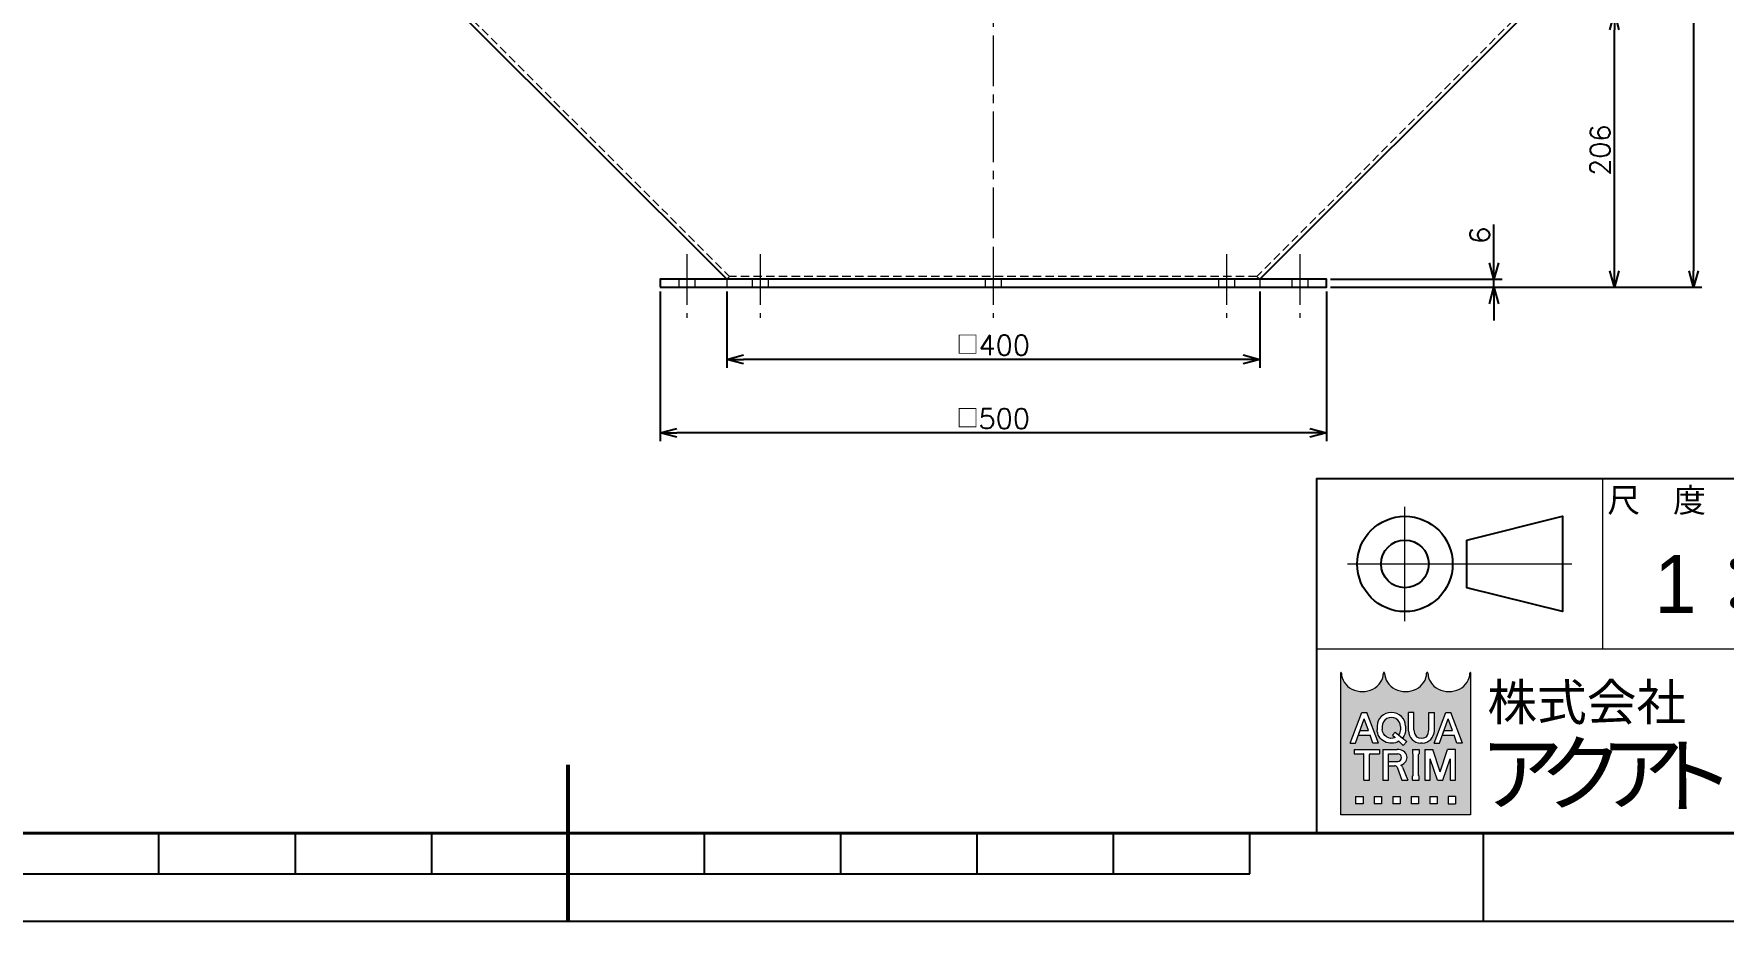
# Model space of a CAD drawing. Header units: millimetres. Extents: x 0 to 13385, y -24 to 3112.
# Drawn here: x 10923 to 12191, y 0 to 667 of the extents above; entities that cross this region are included whole.
import ezdxf
from ezdxf.enums import TextEntityAlignment as Align

# ---------------------------------------------------------------- set-up
doc = ezdxf.new("R2010")
doc.units = ezdxf.units.MM
doc.header["$LTSCALE"] = 2
doc.header["$PDMODE"] = 99
doc.header["$PDSIZE"] = 1
doc.linetypes.add('CENTER2', pattern=[28.575000000000003, 19.05, -3.175, 3.175, -3.175])
doc.linetypes.add('HIDDEN2', pattern=[4.7624999999999975, 3.174999999999999, -1.587499999999999])
for name, color, linetype, lineweight in [('01_外形線', 7, 'Continuous', 25), ('03_かくれ線', 6, 'HIDDEN2', 13), ('04_中心線', 1, 'CENTER2', 9), ('08_DIM', 3, 'Continuous', 13), ('99_図枠', 7, 'Continuous', 40)]:
    doc.layers.add(name, color=color, linetype=linetype, lineweight=lineweight)
doc.styles.add('KSS_TXT', font='txt.shx', dxfattribs={"bigfont": 'extfont2.shx'})
doc.styles.add('MS_G', font='MS Gothic.ttf')
doc.styles.add('表題用', font='MS PGothic.ttf')
doc.dimstyles.new('KSS_DIM', dxfattribs={"dimscale": 5, "dimtxt": 3, "dimasz": 2.5, "dimexe": 1.25, "dimexo": 0.625, "dimtad": 1, "dimdsep": 46, "dimtxsty": 'KSS_TXT', "dimblk": 'OPEN30', "dimcen": 0, "dimazin": 2, "dimtfac": 0.75, "dimtmove": 0, "dimatfit": 3, "dimldrblk": 'OPEN30', "dimfxl": 1.25, "dimtolj": 1, "dimarcsym": 0})

# ---------------------------------------------------------------- blocks, each defined once
blk = doc.blocks.new('_Open30')
at = {"color": 0, "linetype": 'ByBlock', "lineweight": -2}
for p, q in [((-1, 0.26794919), (0, 0)), ((0, 0), (-1, -0.26794919)), ((0, 0), (-1, 0))]:
    blk.add_line(p, q, dxfattribs=at)
blk = doc.blocks.new('*D420')
at = {"layer": '08_DIM', "color": 0, "lineweight": -2, "transparency": 16777216}
for p, q in [((11443.18644313931, 473.016521110314), (11443.18644313931, 415.7675128951487)), ((11843.18644313931, 473.016521110314), (11843.18644313931, 415.7675128951487)), ((11830.68644313931, 422.0175128951487), (11455.68644313931, 422.0175128951487))]:
    blk.add_line(p, q, dxfattribs=at)
at = {"layer": 'Defpoints', "color": 0, "transparency": 16777216}
for p in [(11443.18644313931, 476.141521110314), (11843.18644313931, 476.141521110314), (11443.18644313931, 422.0175128951487)]:
    blk.add_point(p, dxfattribs=at)
at = {"layer": '08_DIM', "color": 0, "lineweight": -2, "transparency": 16777216, "xscale": 12.5, "yscale": 12.5, "zscale": 12.5, "rotation": 180}
blk.add_blockref('_Open30', (11443.18644313931, 422.0175128951487), dxfattribs=at)
at = {"layer": '08_DIM', "color": 0, "lineweight": -2, "transparency": 16777216, "xscale": 12.5, "yscale": 12.5, "zscale": 12.5}
blk.add_blockref('_Open30', (11843.18644313931, 422.0175128951487), dxfattribs=at)
at = {"layer": '08_DIM', "color": 0, "transparency": 16777216, "insert": (11643.18644313931, 432.6425128951487), "char_height": 15, "attachment_point": 5, "style": 'KSS_TXT'}
blk.add_mtext('\\A1;□400', dxfattribs=at)
blk = doc.blocks.new('*D421')
at = {"layer": '08_DIM', "color": 0, "lineweight": -2, "transparency": 16777216}
for p, q in [((11393.18644313931, 473.016521110314), (11393.18644313931, 360.5971798284994)), ((11893.18644313931, 473.016521110314), (11893.18644313931, 360.5971798284994)), ((11880.68644313931, 366.8471798284994), (11405.68644313931, 366.8471798284994))]:
    blk.add_line(p, q, dxfattribs=at)
at = {"layer": 'Defpoints', "color": 0, "transparency": 16777216}
for p in [(11393.18644313931, 476.141521110314), (11893.18644313931, 476.141521110314), (11393.18644313931, 366.8471798284994)]:
    blk.add_point(p, dxfattribs=at)
at = {"layer": '08_DIM', "color": 0, "lineweight": -2, "transparency": 16777216, "xscale": 12.5, "yscale": 12.5, "zscale": 12.5, "rotation": 180}
blk.add_blockref('_Open30', (11393.18644313931, 366.8471798284994), dxfattribs=at)
at = {"layer": '08_DIM', "color": 0, "lineweight": -2, "transparency": 16777216, "xscale": 12.5, "yscale": 12.5, "zscale": 12.5}
blk.add_blockref('_Open30', (11893.18644313931, 366.8471798284994), dxfattribs=at)
at = {"layer": '08_DIM', "color": 0, "transparency": 16777216, "insert": (11643.18644313931, 377.4721798284994), "char_height": 15, "attachment_point": 5, "style": 'KSS_TXT'}
blk.add_mtext('\\A1;□500', dxfattribs=at)
blk = doc.blocks.new('*D422')
at = {"layer": '08_DIM', "color": 0, "lineweight": -2, "transparency": 16777216}
for p, q in [((12018.96066845739, 494.6415211103143), (12018.96066845739, 523.3915211103142)), ((11896.31144313944, 482.1415211103142), (12025.21066845739, 482.1415211103143)), ((12018.96066845739, 476.1415211103143), (12018.96066845739, 482.1415211103143)), ((11896.31144313931, 476.1415211103142), (12025.21066845739, 476.1415211103143)), ((12018.96066845739, 463.6415211103143), (12018.96066845739, 451.1415211103143))]:
    blk.add_line(p, q, dxfattribs=at)
at = {"layer": 'Defpoints', "color": 0, "transparency": 16777216}
for p in [(11893.18644313944, 482.1415211103142), (12018.96066845739, 482.1415211103143), (11893.18644313931, 476.1415211103142)]:
    blk.add_point(p, dxfattribs=at)
at = {"layer": '08_DIM', "color": 0, "lineweight": -2, "transparency": 16777216, "xscale": 12.5, "yscale": 12.5, "zscale": 12.5}
for p, rotation in [((12018.96066845739, 482.1415211103143), 270), ((12018.96066845739, 476.1415211103143), 90)]:
    blk.add_blockref('_Open30', p, dxfattribs=dict(at, rotation=rotation))
at = {"layer": '08_DIM', "color": 0, "transparency": 16777216, "insert": (12008.33566845738, 515.2665211103108), "char_height": 15, "attachment_point": 5, "rotation": 90, "style": 'KSS_TXT'}
blk.add_mtext('\\A1;6', dxfattribs=at)
blk = doc.blocks.new('*D423')
at = {"layer": '08_DIM', "color": 0, "lineweight": -2, "transparency": 16777216}
for p, q in [((12046.31144313691, 682.1415211077822), (12115.56825622479, 682.1415211077822)), ((12109.31825622479, 488.6415211103143), (12109.31825622479, 669.6415211077822)), ((11896.31144313931, 476.1415211103142), (12115.56825622479, 476.1415211103143))]:
    blk.add_line(p, q, dxfattribs=at)
at = {"layer": 'Defpoints', "color": 0, "transparency": 16777216}
for p in [(12043.18644313691, 682.1415211077822), (12109.31825622479, 682.1415211077822), (11893.18644313931, 476.1415211103142)]:
    blk.add_point(p, dxfattribs=at)
at = {"layer": '08_DIM', "color": 0, "lineweight": -2, "transparency": 16777216, "xscale": 12.5, "yscale": 12.5, "zscale": 12.5}
for p, rotation in [((12109.31825622479, 682.1415211077822), 90), ((12109.31825622479, 476.1415211103143), 270)]:
    blk.add_blockref('_Open30', p, dxfattribs=dict(at, rotation=rotation))
at = {"layer": '08_DIM', "color": 0, "transparency": 16777216, "insert": (12098.69325622478, 579.1415211090447), "char_height": 15, "attachment_point": 5, "rotation": 90, "style": 'KSS_TXT'}
blk.add_mtext('\\A1;206', dxfattribs=at)
blk = doc.blocks.new('*D425')
at = {"layer": '08_DIM', "color": 0, "lineweight": -2, "transparency": 16777216}
for p, q in [((12044.0114431371, 1336.1415211103), (12175.06963692139, 1336.1415211103)), ((12168.81963692139, 1323.6415211103), (12168.81963692139, 488.6415211103143)), ((11896.31144313931, 476.1415211103142), (12175.06963692139, 476.1415211103143))]:
    blk.add_line(p, q, dxfattribs=at)
at = {"layer": 'Defpoints', "color": 0, "transparency": 16777216}
for p in [(12040.8864431371, 1336.1415211103), (11893.18644313931, 476.1415211103142), (12168.81963692139, 476.1415211103143)]:
    blk.add_point(p, dxfattribs=at)
at = {"layer": '08_DIM', "color": 0, "lineweight": -2, "transparency": 16777216, "xscale": 12.5, "yscale": 12.5, "zscale": 12.5}
for p, rotation in [((12168.81963692139, 1336.1415211103), 90), ((12168.81963692139, 476.1415211103143), 270)]:
    blk.add_blockref('_Open30', p, dxfattribs=dict(at, rotation=rotation))
at = {"layer": '08_DIM', "color": 0, "transparency": 16777216, "insert": (12158.19463692139, 906.1415211103035), "char_height": 15, "attachment_point": 5, "rotation": 90, "style": 'KSS_TXT'}
blk.add_mtext('\\A1;860', dxfattribs=at)

msp = doc.modelspace()

# ---------------------------------------------------------------- hatches: boundary and pattern name
at = {"layer": '99_図枠', "lineweight": 5}
h = msp.add_hatch(color=256, dxfattribs=at)
h.dxf.hatch_style = 1
edge = h.paths.add_edge_path()
edge.add_arc((12001.33659680099, 186.3964439658187), 0.4634048580241238, 90, 180)
edge.add_ellipse((11985.11742677015, 186.3964439658187), major_axis=(-15.75576517282021, 0), ratio=0.8823529411764706, start_angle=360, end_angle=540, ccw=False)
edge.add_arc((11968.89825673931, 186.3964439658187), 0.4634048580241238, 3.187317984128254, 180.000000000026)
edge.add_ellipse((11952.67908670846, 186.3964439658187), major_axis=(-15.75576517282021, 0), ratio=0.8823529411764706, start_angle=360, end_angle=540, ccw=False)
edge.add_arc((11936.45991667762, 186.3964439658187), 0.4634048580241238, 3.187317984128254, 180)
edge.add_ellipse((11920.24074664677, 186.3964439658187), major_axis=(-15.75576517282021, 0), ratio=0.8823529411764706, start_angle=360, end_angle=540, ccw=False)
edge.add_arc((11904.02157661593, 186.3964439658187), 0.463404858024124, 3.187317984128254, 90)
edge.add_line((11904.02157661593, 186.8598488238457), (11904.02157661593, 79.81332662027201))
edge.add_line((11904.02157661593, 79.81332662027015), (12001.33659680099, 79.81332662027015))
edge.add_line((12001.33659680099, 79.81332662027015), (12001.33659680099, 186.8598488238405))
h.paths.add_polyline_path([(11919.71373541497, 156.8246238338936), (11923.5559221212, 156.8246238338936), (11932.29314050264, 133.7655980986098), (11932.29314050264, 133.6543809326849), (11928.13351996597, 133.6543809326849), (11925.95838360519, 139.7628703889502), (11917.40395490258, 139.7628703889502), (11918.65803950138, 143.284747309933), (11924.70429900639, 143.284747309933), (11921.63482876809, 151.9048168030995), (11915.13613757021, 133.6543809326849), (11910.97651703353, 133.6543809326849), (11910.97651703353, 133.7655980986098)], flags=16)
edge = h.paths.add_edge_path(flags=16)
edge.add_ellipse((11941.96319417112, 146.6297169573611), major_axis=(-10.65831173455485, 0), ratio=0.9565217391304345, start_angle=180, end_angle=360, ccw=False)
edge.add_line((11952.62150590568, 146.6297169573611), (11952.62150590568, 143.8492878092157))
edge.add_ellipse((11941.96319417112, 143.849287809215), major_axis=(-10.65831173455485, 0), ratio=0.9565217391304345, start_angle=142.105255317713, end_angle=180, ccw=False)
edge.add_line((11950.37409882683, 137.5874453000797), (11947.38785135623, 140.0481465395517))
edge.add_ellipse((11941.96319417112, 144.1219463446402), major_axis=(6.796230942010384, 0), ratio=0.9950358206786513, start_angle=-37.0427632869818, end_angle=0)
edge.add_line((11948.75941658148, 144.1216838199861), (11948.75941658148, 146.3570584219359))
edge.add_ellipse((11941.96319417112, 146.357058421936), major_axis=(6.796222410352224, 0), ratio=0.994718262525732, start_angle=360, end_angle=540)
edge.add_line((11935.16697176077, 146.357058421936), (11935.16697176077, 144.1217080176439))
edge.add_ellipse((11941.96319417112, 144.1219463446402), major_axis=(6.796230942010384, 0), ratio=0.9950358206786513, start_angle=-180, end_angle=-65.75794872216291)
edge.add_line((11944.75367466361, 137.9557764301726), (11942.86148848363, 139.7973266691328))
edge.add_line((11942.86148848363, 139.7973266691286), (11944.91412073483, 141.9769362499918))
edge.add_line((11944.91412073482, 141.9769362499957), (11953.49666895189, 134.9048207460259))
edge.add_line((11953.49666895189, 134.9048207460222), (11950.81470207495, 132.0569454399937))
edge.add_line((11950.81470207494, 132.0569454399977), (11947.5928683337, 135.1925611414728))
edge.add_ellipse((11941.96319417112, 143.849287809215), major_axis=(-10.65831173455485, 0), ratio=0.9565217391304345, start_angle=0, end_angle=121.88362473889401, ccw=False)
edge.add_line((11931.30488243657, 143.849287809215), (11931.30488243657, 146.6297169573604))
h.paths.add_polyline_path([(11932.98232564575, 129.0203323524446), (11932.98232564575, 125.7764983462738), (11926.0312527754, 125.7764983462738, 0.4142135623730951), (11925.56784791737, 125.3130934882491), (11925.56784791737, 105.8500894512359), (11921.39720419516, 105.8500894512359), (11921.39720419516, 125.3130934882491, 0.4142135623730951), (11920.93379933713, 125.7764983462738), (11913.98272646677, 125.7764983462738), (11913.98272646677, 129.0203323524446)], flags=16)
edge = h.paths.add_edge_path(flags=16)
edge.add_line((11935.62365804453, 129.0203323524446), (11946.28196977909, 129.0203323524446))
edge.add_ellipse((11946.28196977909, 122.9252055963898), major_axis=(-7.480332470450689, 1.407042982906e-15), ratio=0.8148203011203053, start_angle=111.3869747349855, end_angle=270, ccw=False)
edge.add_arc((11947.42909809447, 114.6649731825536), 3.02983306087426, 22.272952259934925, 58.5531130129101, ccw=False)
edge.add_line((11950.23287151113, 115.8133385445959), (11954.22570710756, 106.0354513944467))
edge.add_line((11954.22570710756, 106.0354513944463), (11954.22570710756, 105.8500894512362))
edge.add_line((11954.22570710756, 105.8500894512359), (11949.73067998473, 105.8500894512359))
edge.add_line((11949.73067998473, 105.8500894512359), (11946.20327220586, 115.6686861465587))
edge.add_arc((11944.48375857061, 114.9764594082431), 1.853619432096512, 21.92829786654815, 90)
edge.add_line((11944.48375857061, 116.830078840335), (11939.93332322416, 116.830078840335))
edge.add_line((11939.93332322416, 116.830078840335), (11939.93332322416, 120.0739128465054))
edge.add_line((11939.93332322416, 120.0739128465058), (11946.83805560872, 120.0739128465058))
edge.add_arc((11946.73863290174, 122.9252055963898), 2.853025625577444, 271.9970571044072, 448.0029428955928)
edge.add_line((11946.83805560872, 125.7764983462738), (11939.79430176675, 125.7764983462738))
edge.add_line((11939.79430176675, 125.7764983462738), (11939.79430176675, 105.850089451237))
edge.add_line((11939.79430176675, 105.8500894512359), (11935.62365804453, 105.8500894512359))
edge.add_line((11935.62365804453, 105.8500894512359), (11935.62365804453, 129.020332352443))
h.paths.add_polyline_path([(11954.76364308746, 156.8246238338936), (11958.93428680968, 156.8246238338936), (11958.93428680968, 143.849287809215, 0.175030561155744), (11960.77412830744, 138.5387454659704, 0.2571496110314638), (11968.2161619045, 138.5387454659704, 0.1750305611562702), (11970.05600340226, 143.8492878092313), (11970.05600340226, 156.8246238338936), (11974.22664712447, 156.8246238338936), (11974.22664712447, 143.010977445265, -0.3793912406243967), (11965.19025239301, 133.6543809326849), (11963.80003781893, 133.6543809326849, -0.3793912406243716), (11954.76364308746, 143.010977445265)], flags=16)
h.paths.add_polyline_path([(11957.73992819298, 129.0203323524446), (11962.83738163125, 129.0203323524446), (11962.83738163125, 125.7764983462738, 0.4142135623730951), (11962.37397677322, 125.3130934882491), (11962.37397677322, 109.5573283154291, 0.4142135623730951), (11962.83738163125, 109.0939234574067), (11962.83738163125, 105.8500894512359), (11957.73992819298, 105.8500894512359), (11957.73992819298, 109.0939234574067, 0.4142135623730951), (11958.203333051, 109.5573283154291), (11958.203333051, 125.3130934882491, 0.4142135623730951), (11957.73992819298, 125.7764983462738)], flags=16)
h.paths.add_polyline_path([(11967.01254097353, 129.0203323524446), (11973.06441812621, 129.0203323524446), (11978.59766242413, 112.1921508103576), (11984.13090672205, 129.0203323524446), (11990.18662431878, 129.0203323524446), (11990.18662431878, 105.8500894512359), (11986.01598059656, 105.8500894512359), (11986.01598059656, 122.0692594820829), (11980.68298428524, 105.8500894512359), (11976.51234056302, 105.8500894512359), (11971.1793442517, 122.0692594820829), (11971.18318469575, 105.8500894512359), (11967.01254097353, 105.8500894512359)], flags=16)
h.paths.add_polyline_path([(11982.72906101178, 156.8246238338936), (11986.57124771799, 156.8246238338936), (11995.30846609944, 133.7655980986098), (11995.30846609944, 133.6543809326849), (11991.14884556277, 133.6543809326849), (11988.97370920199, 139.7628703889502), (11980.41928049939, 139.7628703889502), (11981.67336509818, 143.284747309933), (11987.71962460319, 143.284747309933), (11984.65015436488, 151.9048168030995), (11978.151463167, 133.6543809326849), (11973.99184263032, 133.6543809326849), (11973.99184263032, 133.7655980986098)], flags=16)
h.paths.add_polyline_path([(11915.14329320851, 93.71547236099343), (11920.70415150479, 93.71547236099343), (11920.70415150479, 88.15461406470601), (11915.14329320851, 88.15461406470601)], flags=16)
h.paths.add_polyline_path([(11929.04543894923, 93.71547236099343), (11934.60629724552, 93.71547236099343), (11934.60629724552, 88.15461406470601), (11929.04543894923, 88.15461406470601)], flags=16)
h.paths.add_polyline_path([(11942.94758468995, 93.71547236099343), (11948.50844298624, 93.71547236099343), (11948.50844298624, 88.15461406470601), (11942.94758468995, 88.15461406470601)], flags=16)
h.paths.add_polyline_path([(11956.84973043068, 93.71547236099343), (11962.41058872697, 93.71547236099343), (11962.41058872697, 88.15461406470601), (11956.84973043068, 88.15461406470601)], flags=16)
h.paths.add_polyline_path([(11970.7518761714, 93.71547236099343), (11976.31273446769, 93.71547236099343), (11976.31273446769, 88.15461406470601), (11970.7518761714, 88.15461406470601)], flags=16)
h.paths.add_polyline_path([(11984.65402191212, 93.71547236099343), (11990.21488020841, 93.71547236099343), (11990.21488020841, 88.15461406470601), (11984.65402191212, 88.15461406470601)], flags=16)

# ---------------------------------------------------------------- linework, layer by layer
msp.add_lwpolyline([(11843.18644314199, 482.1415211132489), (11443.18644314192, 482.1415211134454), (11243.18644314445, 682.1415211107824), (11243.18644314445, 1336.141521113378), (12043.18644314445, 1336.141521113378), (12043.18644314445, 682.1415211107824), (11843.18644314199, 482.1415211133799)])
at = {"layer": '01_外形線'}
msp.add_lwpolyline([(11393.18644313823, 476.141521110314), (11893.18644313823, 476.141521110314), (11893.18644313823, 482.141521110314), (11393.18644313823, 482.141521110314)], close=True, dxfattribs=at)
at = {"layer": '03_かくれ線'}
for p, q in [((11246.18644314554, 683.3841617953577), (11445.30776348552, 484.2628414580471)), ((12040.18644313958, 683.3841617931172), (11841.06512279849, 484.2628414569303)), ((11407.18644313823, 482.141521110314), (11407.18644313823, 476.141521110314)), ((11419.18644313823, 482.141521110314), (11419.18644313823, 476.141521110314)), ((11443.18644314205, 482.1415211133144), (11445.30776348614, 484.2628414574286)), ((11443.18644314505, 482.141521110314), (11443.18644314458, 476.141521110314)), ((11841.06512279899, 484.2628414574286), (11445.30776348599, 484.2628414574286)), ((11462.18644313823, 482.141521110314), (11462.18644313823, 476.141521110314)), ((11474.18644313823, 482.141521110314), (11474.18644313823, 476.141521110314)), ((11637.18644313823, 482.141521110314), (11637.18644313823, 476.141521110314)), ((11649.18644313823, 482.141521110314), (11649.18644313823, 476.141521110314)), ((11812.18644313823, 482.1415211103076), (11812.18644313823, 476.1415211103076)), ((11824.18644313823, 482.1415211103076), (11824.18644313823, 476.1415211103076)), ((11843.18644314192, 482.1415211133144), (11841.06512279849, 484.2628414569303)), ((11843.18644314492, 482.141521110314), (11843.18644314445, 476.141521110314)), ((11867.18644313823, 482.1415211103058), (11867.18644313823, 476.1415211103058)), ((11879.18644313823, 482.1415211103058), (11879.18644313823, 476.1415211103058))]:
    msp.add_line(p, q, dxfattribs=at)
at = {"layer": '04_中心線'}
for p, q in [((11643.18644314445, 1351.141521113378), (11643.18644314195, 467.1415211133472)), ((11413.18644313823, 501.1415211103158), (11413.18644313823, 453.1415211103158)), ((11468.18644313823, 501.1415211103294), (11468.18644313823, 453.1415211103294)), ((11643.18644313823, 501.1415211103158), (11643.18644313823, 453.1415211103158)), ((11818.18644313823, 501.1415211103158), (11818.18644313823, 453.1415211103158)), ((11873.18644313823, 501.1415211103158), (11873.18644313823, 453.1415211103158))]:
    msp.add_line(p, q, dxfattribs=at)
at = {"layer": '99_図枠', "lineweight": 13}
for p, q in [((12100.78328961182, 204.3839136895168), (12100.78328961182, 332.3097399105744)), ((11952.13347954295, 225.363749189775), (11952.13347954295, 311.3299044103233)), ((11909.15040193268, 268.3468268000422), (12077.50078923958, 268.3468268000422)), ((12472.77608610178, 204.3839136895168), (11885.86790156045, 204.3839136895168))]:
    msp.add_line(p, q, dxfattribs=at)
at = {"layer": '99_図枠', "lineweight": 5}
for p, q in [((11904.02157661593, 79.81332662027015), (11904.02157661593, 186.8598488238457)), ((12001.33659680099, 186.8598488238457), (12001.33659680099, 79.81332662027015)), ((11910.97651703353, 133.7655980986098), (11919.71373541497, 156.8246238338936)), ((11919.71373541497, 156.8246238338936), (11923.5559221212, 156.8246238338936)), ((11932.29314050264, 133.7655980986098), (11923.5559221212, 156.8246238338936)), ((11954.76364308746, 143.010977445265), (11954.76364308746, 156.8246238338936)), ((11958.93428680968, 156.8246238338936), (11954.76364308746, 156.8246238338936)), ((11958.93428680968, 143.849287809215), (11958.93428680968, 156.8246238338936)), ((11970.05600340226, 143.849287809215), (11970.05600340226, 156.8246238338936)), ((11970.05600340226, 156.8246238338936), (11974.22664712447, 156.8246238338936)), ((11973.99184263032, 133.7655980986098), (11982.72906101178, 156.8246238338936)), ((11974.22664712447, 143.010977445265), (11974.22664712447, 156.8246238338936)), ((11982.72906101178, 156.8246238338936), (11986.57124771799, 156.8246238338936)), ((11995.30846609944, 133.7655980986098), (11986.57124771799, 156.8246238338936)), ((11915.13613757021, 133.6543809326849), (11921.63482876809, 151.9048168030995)), ((11917.40395490258, 139.7628703889502), (11918.65803950138, 143.284747309933)), ((11917.40395490258, 139.7628703889502), (11925.95838360519, 139.7628703889502)), ((11918.65803950138, 143.284747309933), (11924.70429900639, 143.284747309933)), ((11924.70429900639, 143.284747309933), (11921.63482876809, 151.9048168030995)), ((11928.13351996597, 133.6543809326849), (11925.95838360519, 139.7628703889502)), ((11931.30488243657, 146.6297169573611), (11931.30488243657, 143.849287809215)), ((11935.16697176077, 146.357058421936), (11935.16697176077, 144.1327151034187)), ((11942.86148848363, 139.7973266691286), (11944.91412073482, 141.9769362499957)), ((11942.86148848363, 139.7973266691286), (11944.75367466361, 137.9557764301726)), ((11944.91412073482, 141.9769362499957), (11953.49666895189, 134.9048207460222)), ((11947.38785135623, 140.048146539552), (11950.37409882683, 137.5874453000797)), ((11948.75941658148, 146.357058421936), (11948.75941658148, 144.1327151034187)), ((11952.62150590568, 146.6297169573611), (11952.62150590568, 143.849287809215)), ((11978.151463167, 133.6543809326849), (11984.65015436488, 151.9048168030995)), ((11980.41928049939, 139.7628703889502), (11981.67336509818, 143.284747309933)), ((11980.41928049939, 139.7628703889502), (11988.97370920199, 139.7628703889502)), ((11981.67336509818, 143.284747309933), (11987.71962460319, 143.284747309933)), ((11987.71962460319, 143.284747309933), (11984.65015436488, 151.9048168030995)), ((11991.14884556277, 133.6543809326849), (11988.97370920199, 139.7628703889502)), ((11910.97651703353, 133.6543809326849), (11910.97651703353, 133.7655980986098)), ((11910.97651703353, 133.7655980986098), (11910.97651703353, 133.7655980986098)), ((11910.97651703353, 133.6543809326849), (11910.97651703353, 133.7655980986098)), ((11910.97651703353, 133.6543809326849), (11915.13613757021, 133.6543809326849)), ((11913.98272646677, 129.0203323524446), (11932.98232564575, 129.0203323524446)), ((11913.98272646677, 129.0203323524446), (11913.98272646677, 125.7764983462738)), ((11932.29314050264, 133.6543809326849), (11928.13351996597, 133.6543809326849)), ((11932.29314050264, 133.6543809326849), (11932.29314050264, 133.7655980986098)), ((11932.98232564575, 129.0203323524446), (11932.98232564575, 125.7764983462738)), ((11935.62365804453, 129.0203323524446), (11935.62365804453, 105.8500894512359)), ((11935.62365804453, 129.0203323524446), (11946.28196977909, 129.0203323524446)), ((11947.5928683337, 135.1925611414734), (11950.81470207494, 132.0569454399977)), ((11950.81470207494, 132.0569454399977), (11953.49666895189, 134.9048207460222)), ((11957.73992819298, 129.0203323524446), (11962.83738163125, 129.0203323524446)), ((11957.73992819298, 129.0203323524446), (11957.73992819298, 125.7764983462738)), ((11962.83738163125, 129.0203323524446), (11962.83738163125, 125.7764983462738)), ((11965.190252393, 133.6543809326849), (11963.80003781893, 133.6543809326849)), ((11967.01254097353, 129.0203323524446), (11967.01254097353, 105.8500894512359)), ((11967.01254097353, 129.0203323524446), (11973.06441812621, 129.0203323524446)), ((11978.59766242413, 112.1921508103576), (11973.06441812621, 129.0203323524446)), ((11973.99184263032, 133.6543809326849), (11973.99184263032, 133.7655980986098)), ((11973.99184263032, 133.7655980986098), (11973.99184263032, 133.7655980986098)), ((11973.99184263032, 133.6543809326849), (11973.99184263032, 133.7655980986098)), ((11973.99184263032, 133.6543809326849), (11978.151463167, 133.6543809326849)), ((11978.59766242413, 112.1921508103576), (11984.13090672205, 129.0203323524446)), ((11990.18662431878, 129.0203323524446), (11984.13090672205, 129.0203323524446)), ((11990.18662431878, 105.8500894512359), (11990.18662431878, 129.0203323524446)), ((11995.30846609944, 133.6543809326849), (11991.14884556277, 133.6543809326849)), ((11995.30846609944, 133.6543809326849), (11995.30846609944, 133.7655980986098)), ((11913.98272646677, 125.7764983462738), (11920.93379933713, 125.7764983462738)), ((11921.39720419516, 105.8500894512359), (11921.39720419516, 125.3130934882491)), ((11925.56784791737, 105.8500894512359), (11925.56784791737, 125.3130934882491)), ((11926.0312527754, 125.7764983462738), (11932.98232564575, 125.7764983462738)), ((11939.79430176675, 105.8500894512359), (11939.79430176675, 125.7764983462738)), ((11939.79430176675, 125.7764983462738), (11946.83805560872, 125.7764983462738)), ((11939.93332322416, 116.830078840335), (11939.93332322416, 120.0739128465058)), ((11939.93332322416, 120.0739128465058), (11946.83805560872, 120.0739128465058)), ((11939.93332322416, 116.830078840335), (11944.48375857061, 116.830078840335)), ((11946.20327220586, 115.6686861465607), (11949.73067998473, 105.8500894512359)), ((11950.23287151113, 115.8133385446006), (11954.22570710756, 106.0354513944463)), ((11958.203333051, 109.5573283154291), (11958.203333051, 125.3130934882491)), ((11962.37397677322, 109.5573283154291), (11962.37397677322, 125.3130934882491)), ((11971.18318469575, 105.8500894512359), (11971.1793442517, 122.0692594820829)), ((11976.51234056302, 105.8500894512359), (11971.1793442517, 122.0692594820829)), ((11980.68298428524, 105.8500894512359), (11986.01598059656, 122.0692594820829)), ((11986.01598059656, 122.0692594820829), (11986.01598059656, 105.8500894512359)), ((11921.39720419516, 105.8500894512359), (11925.56784791737, 105.8500894512359)), ((11935.62365804453, 105.8500894512359), (11939.79430176675, 105.8500894512359)), ((11949.73067998473, 105.8500894512359), (11954.22570710756, 105.8500894512359)), ((11954.22570710756, 106.0354513944463), (11954.22570710756, 105.8500894512359)), ((11957.73992819298, 105.8500894512359), (11957.73992819298, 109.0939234574067)), ((11957.73992819298, 105.8500894512359), (11962.83738163125, 105.8500894512359)), ((11962.83738163125, 105.8500894512359), (11962.83738163125, 109.0939234574067)), ((11967.01254097353, 105.8500894512359), (11971.18318469575, 105.8500894512359)), ((11976.51234056302, 105.8500894512359), (11980.68298428524, 105.8500894512359)), ((11986.01598059656, 105.8500894512359), (11990.18662431878, 105.8500894512359)), ((11915.14329320851, 93.71547236099343), (11920.70415150479, 93.71547236099343)), ((11915.14329320851, 93.71547236099343), (11915.14329320851, 88.15461406470601)), ((11920.70415150479, 93.71547236099343), (11920.70415150479, 88.15461406470601)), ((11929.04543894923, 93.71547236099343), (11934.60629724552, 93.71547236099343)), ((11929.04543894923, 93.71547236099343), (11929.04543894923, 88.15461406470601)), ((11934.60629724552, 93.71547236099343), (11934.60629724552, 88.15461406470601)), ((11942.94758468995, 93.71547236099343), (11948.50844298624, 93.71547236099343)), ((11942.94758468995, 93.71547236099343), (11942.94758468995, 88.15461406470601)), ((11948.50844298624, 93.71547236099343), (11948.50844298624, 88.15461406470601)), ((11956.84973043068, 93.71547236099343), (11962.41058872697, 93.71547236099343)), ((11956.84973043068, 93.71547236099343), (11956.84973043068, 88.15461406470601)), ((11962.41058872697, 93.71547236099343), (11962.41058872697, 88.15461406470601)), ((11970.7518761714, 93.71547236099343), (11976.31273446769, 93.71547236099343)), ((11970.7518761714, 93.71547236099343), (11970.7518761714, 88.15461406470601)), ((11976.31273446769, 93.71547236099343), (11976.31273446769, 88.15461406470601)), ((11990.21488020841, 93.71547236099343), (11984.65402191212, 93.71547236099343)), ((11984.65402191212, 93.71547236099343), (11984.65402191212, 88.15461406470601)), ((11990.21488020841, 93.71547236099343), (11990.21488020841, 88.15461406470601)), ((12001.33659680099, 79.81332662027015), (11904.02157661593, 79.81332662027015)), ((11920.70415150479, 88.15461406470601), (11915.14329320851, 88.15461406470601)), ((11934.60629724552, 88.15461406470601), (11929.04543894923, 88.15461406470601)), ((11948.50844298624, 88.15461406470601), (11942.94758468995, 88.15461406470601)), ((11962.41058872697, 88.15461406470601), (11956.84973043068, 88.15461406470601)), ((11976.31273446769, 88.15461406470601), (11970.7518761714, 88.15461406470601)), ((11984.65402191212, 88.15461406470601), (11990.21488020841, 88.15461406470601))]:
    msp.add_line(p, q, dxfattribs=at)
at = {"layer": '99_図枠', "lineweight": 53}
msp.add_line((11324.12001345856, -1.126752522395691e-07), (11324.12001345856, 117.3943518592039), dxfattribs=at)
at = {"layer": '99_図枠', "lineweight": 25}
for p, q in [((11017.09803052803, 35.52182307773066), (11017.09803052803, 66.22402137078458)), ((11119.43869150487, 35.52182307773066), (11119.43869150487, 66.22402137078458)), ((11221.77935248172, 35.52182307773066), (11221.77935248172, 66.22402137078458)), ((11426.4606744354, 35.52182307773066), (11426.4606744354, 66.22402137078458)), ((11528.80133541224, 35.52182307773066), (11528.80133541224, 66.22402137078458)), ((11631.14199638909, 35.52182307773066), (11631.14199638909, 66.22402137078458)), ((11733.48265736593, 35.52182307773066), (11733.48265736593, 66.22402137078458)), ((11835.82331834278, 35.52182307773066), (11835.82331834278, 66.22402137078458)), ((12011.13287059611, -1.126752522395691e-07), (12011.13287059611, 66.22402137078458)), ((10812.41670857435, 35.52182307773066), (11835.82331834278, 35.52182307773066))]:
    msp.add_line(p, q, dxfattribs=at)
at = {"layer": '99_図枠'}
msp.add_lwpolyline([(9462.441049628818, 66.22402137078458), (13318.63715523625, 66.22402137078458), (13318.63715523625, 2848.078570241607), (9462.441049628818, 2848.078570241607)], close=True, dxfattribs=at)
at = {"layer": '99_図枠', "lineweight": 25}
msp.add_lwpolyline([(11885.86790156045, 66.22402137078458), (13318.63715523625, 66.22402137078458), (13318.63715523625, 332.3097399105744), (11885.86790156045, 332.3097399105744)], close=True, dxfattribs=at)
msp.add_lwpolyline([(11998.69848028742, 286.2564424709924), (12070.33694297121, 304.1660581419427), (12070.33694297121, 232.5275954581556), (11998.69848028742, 250.4372111290988), (11998.69848028742, 286.2564424709924)], dxfattribs=at)
for radius in [35.81923134189489, 17.90961567094744]:
    msp.add_circle((11952.13347954295, 268.3468268000422), radius, dxfattribs=at)
at = {"layer": '99_図枠', "lineweight": 5}
for centre, radius, start, end in [((11904.02157661593, 186.3964439658187), 0.4634048580241238, 0, 90), ((11936.45991667762, 186.3964439658187), 0.4634048580241238, 0, 180), ((11936.45991667762, 186.3964439658187), 0.4634048580241238, 0, 90), ((11968.89825673931, 186.3964439658187), 0.4634048580241238, 0, 180), ((12001.33659680099, 186.3964439658187), 0.4634048580241238, 90, 180), ((11964.55992053722, 143.4301326272447), 9.805240585482736, 182.4500309922639, 265.5552572885243), ((11967.20699518222, 143.7413955906032), 8.273411904889777, 179.2527938813866, 218.9645718468683), ((11964.43036967472, 143.4301326272447), 9.805240585482736, 274.4447427114757, 357.549969007736), ((11961.78329502971, 143.7413955906032), 8.273411904888844, 321.0354281531317, 0.7472061186133833), ((11964.49514510596, 145.2954368650337), 7.713549421447533, 241.1577278083764, 298.8422721916236), ((11920.93379933713, 125.3130934882491), 0.4634048580241238, 0, 90), ((11926.0312527754, 125.3130934882491), 0.4634048580241238, 90, 180), ((11944.48375857061, 114.9764594082431), 1.853619432096494, 21.92829786656171, 90), ((11946.73863290174, 122.9252055963898), 2.853025625577444, 271.9970571043541, 88.00294289554162), ((11947.42909809447, 114.6649731825536), 3.029833060874311, 22.27295225999445, 58.55311301286535), ((11957.73992819298, 125.3130934882491), 0.4634048580241238, 0, 90), ((11962.83738163125, 125.3130934882491), 0.4634048580241238, 90, 180), ((11957.73992819298, 109.5573283154291), 0.4634048580241238, 270, 0), ((11962.83738163125, 109.5573283154291), 0.4634048580241238, 180, 270)]:
    msp.add_arc(centre, radius, start, end, dxfattribs=at)
for centre, major_axis, ratio, start_param, end_param in [((11920.24074664677, 186.3964439658187), (-15.75576517282021, 0), 0.8823529411764707, 6.283185307179585, 9.424777960769381), ((11952.67908670846, 186.3964439658187), (-15.75576517282021, 0), 0.8823529411764707, 6.283185307179585, 9.424777960769381), ((11985.11742677015, 186.3964439658187), (-15.75576517282021, 0), 0.8823529411764707, 6.283185307179585, 9.424777960769381), ((11941.96319417112, 146.6297169573611), (-10.65831173455485, 0), 0.9565217391304341, 3.141592653589793, 6.283185307179585), ((11941.96319417112, 146.357058421936), (6.796222410352225, 0), 0.9947182625257318, 6.283185307179585, 9.424777960769381), ((11946.28196977909, 122.9252055963898), (-7.480332470450689, 1.407042982906001e-15), 0.8148203011203053, 1.944069452961234, 4.712388980384689)]:
    msp.add_ellipse(centre, major_axis=major_axis, ratio=ratio, start_param=start_param, end_param=end_param, dxfattribs=at)
at = {"layer": '99_図枠', "lineweight": 5, "extrusion": (0, 0, -1)}
for centre, major_axis, ratio, start_param, end_param in [((11941.96319417112, 143.849287809215), (-10.65831173455485, 0), 0.9565217391304341, 4.155914751220672, 6.283185307179585), ((11941.96319417112, 144.1219463446402), (6.796230942010384, 0), 0.9950358206786508, 7.430878021738926, 9.424777960769381), ((11941.96319417112, 144.1219463446402), (6.796230942010384, 0), 0.9950358206786508, 6.283185307179585, 6.929703490574294), ((11941.96319417112, 143.849287809215), (-10.65831173455485, 0), 0.9565217391304341, 3.141592653589793, 3.802980717498314)]:
    msp.add_ellipse(centre, major_axis=major_axis, ratio=ratio, start_param=start_param, end_param=end_param, dxfattribs=at)
at = {"layer": 'Defpoints'}
msp.add_lwpolyline([(9263.081442029272, -1.126752522395691e-07), (13385.15858487119, -1.126752522395691e-07), (13385.15858487119, 2914.599999876552), (9263.081442029272, 2914.599999876552)], close=True, dxfattribs=at)

# ---------------------------------------------------------------- texts
at = {"style": '表題用'}
msp.add_attdef('1：5', text='', height=43.41725011156317, dxfattribs=at).set_placement((12200.56543406424, 252.9957276535187), align=Align.MIDDLE)
at = {"layer": '99_図枠', "style": '表題用'}
msp.add_text('尺\u3000度', height=18.09052087981798, dxfattribs=at).set_placement((12104.02886416392, 316.2871687702414), align=Align.MIDDLE_LEFT)
at = {"layer": '99_図枠', "lineweight": 5, "style": 'MS_G'}
for s, height, p in [('株式会社', 27.35565867911001, (12088.60272336802, 164.4541087484893)), ('ア', 46.20066799138579, (12039.7929941097, 111.1812687649185)), ('ク', 46.20066799138579, (12084.32182421719, 111.1812687649185)), ('ア', 46.20066799138579, (12130.10208553057, 111.1812687649185)), ('ト', 46.20066799138579, (12168.22865720192, 109.2367962063593))]:
    msp.add_text(s, height=height, dxfattribs=at).set_placement(p, align=Align.MIDDLE_CENTER)

# ---------------------------------------------------------------- dimensions: what is measured, and where the dimension line sits
at = {"layer": '08_DIM'}
for base, p1, p2, picture, middle in [((12168.81963692139, 476.1415211103143), (12040.8864431371, 1336.1415211103), (11893.18644313931, 476.141521110314), '*D425', (12158.19463692139, 906.1415211103035)), ((12109.31825622479, 682.1415211077822), (11893.18644313931, 476.141521110314), (12043.18644313691, 682.141521107782), '*D423', (12098.69325622478, 579.1415211090447)), ((12018.96066845739, 482.1415211103143), (11893.18644313931, 476.141521110314), (11893.18644313944, 482.141521110314), '*D422', (12008.33566845738, 515.2665211103108))]:
    dim = msp.add_linear_dim(base=base, p1=p1, p2=p2, angle=90, dimstyle='KSS_DIM', dxfattribs=at)
    dim.commit()
    dim.dimension.update_dxf_attribs({"geometry": picture, "text_midpoint": middle})
for base, p1, p2, picture, middle in [((11393.18644313931, 366.8471798284994), (11893.18644313931, 476.141521110314), (11393.18644313931, 476.141521110314), '*D421', (11643.18644313931, 377.4721798284994)), ((11443.18644313931, 422.0175128951487), (11843.18644313931, 476.141521110314), (11443.18644313931, 476.141521110314), '*D420', (11643.18644313931, 432.6425128951487))]:
    dim = msp.add_linear_dim(base=base, p1=p1, p2=p2, angle=180, text='□<>', dimstyle='KSS_DIM', dxfattribs=at)
    dim.commit()
    dim.dimension.update_dxf_attribs({"geometry": picture, "text_midpoint": middle})

doc.saveas('drawing.dxf')
